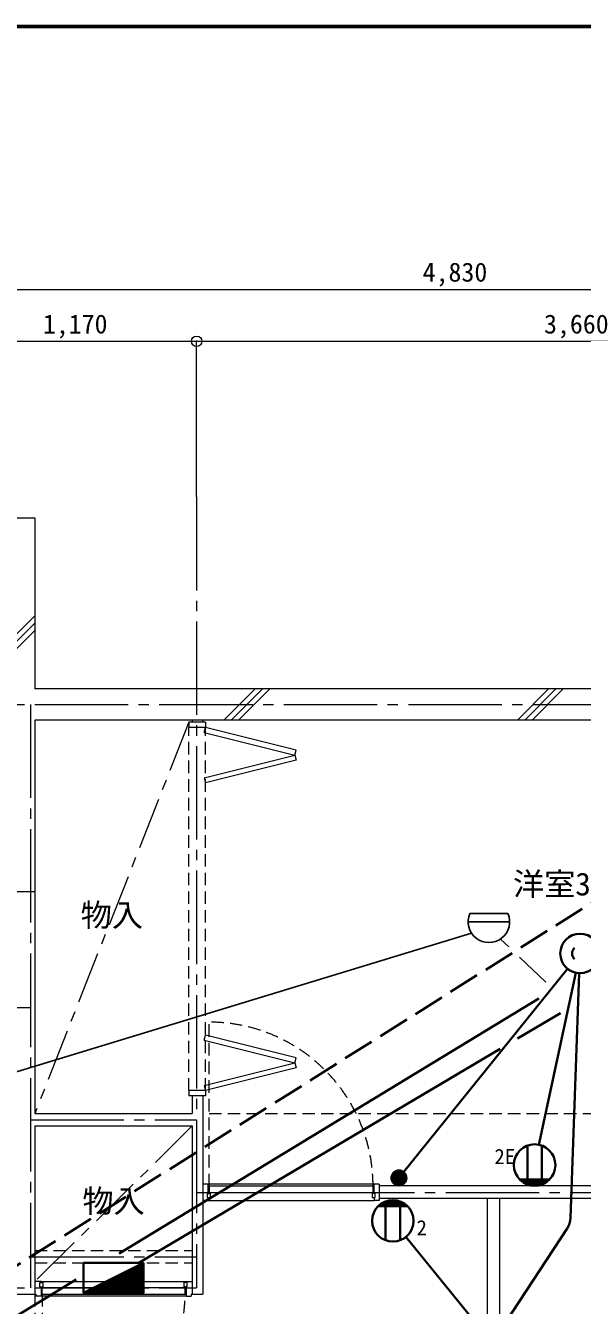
# Model space of a CAD drawing. Units: millimetres at full size, sheet at 1:50. Extents: x -9674 to 9699, y -6794 to 6791.
# Drawn here: x 2263 to 4946, y 626 to 6791 of the extents above; entities that cross this region are included whole.
import ezdxf
from ezdxf.enums import TextEntityAlignment as Align

# ---------------------------------------------------------------- set-up
doc = ezdxf.new("R2010")
doc.units = ezdxf.units.MM
doc.header["$LTSCALE"] = 50
doc.header["$PDMODE"] = 32
doc.header["$PDSIZE"] = 50
for name, pattern in [('CHAIN1', [8, 5, -1, 1, -1]), ('CHAIN2', [12, 9, -1, 1, -1]), ('DASHED1', [1.8, 1.2, -0.6]), ('DASHED3', [4, 3, -1])]:
    doc.linetypes.add(name, pattern=pattern)
for name, color, linetype, lineweight in [('0-0_図面枠', 7, 'Continuous', 9), ('1-0_芯', 134, 'CHAIN2', 9), ('1-1_躯体', 134, 'Continuous', 9), ('1-2_間仕切', 134, 'Continuous', 9), ('1-3_建具', 134, 'Continuous', 9), ('1-5_設備', 134, 'Continuous', 9), ('1-7_その他', 134, 'DASHED1', 9), ('1-8_ハッチ', 134, 'Continuous', 9), ('1-B_寸法', 134, 'Continuous', 9), ('1-C_梁', 134, 'DASHED1', 9), ('2-0_芯', 2, 'Continuous', 35), ('2-E', 2, 'Continuous', 35), ('3-3', 1, 'Continuous', 25), ('3-E', 3, 'Continuous', 35)]:
    doc.layers.add(name, color=color, linetype=linetype, lineweight=lineweight)
doc.layers.add('1-A_文字', color=134, linetype='Continuous')
doc.styles.add('ＭＳ ゴシック', font='')
doc.styles.get('ＭＳ ゴシック').set_extended_font_data('MS Gothic')

msp = doc.modelspace()

# ---------------------------------------------------------------- linework, layer by layer
at = {"layer": '0-0_図面枠'}
for p, q in [((9697.16, 6789.66), (-9672.16, 6789.66)), ((9695.4, 6787.9), (-9670.4, 6787.9)), ((-9668.64, 6786.14), (9693.64, 6786.14)), ((9691.87, 6784.38), (-9666.87, 6784.38)), ((9690.11, 6782.61), (-9665.11, 6782.61)), ((9688.35, 6780.85), (-9663.35, 6780.85))]:
    msp.add_line(p, q, dxfattribs=at)
msp.add_lwpolyline([(9698.92, -6793.93), (9698.92, 6791.43), (-9673.92, 6791.43)], dxfattribs=at)
at = {"layer": '1-0_芯'}
for p, q in [((3087.5, 4520.51), (3087.5, 710.51)), ((-8492.5, 3520.51), (8517.5, 3520.51)), ((2286.5, 3520.51), (2286.5, 710.51)), ((-892.5, 2060.51), (2286.5, 2060.51)), ((2286.5, 1520.51), (3087.5, 1520.51)), ((3087.5, 1170.51), (8517.5, 1170.51)), ((2286.5, 860.51), (3087.5, 860.51)), ((-8492.5, 710.51), (3087.5, 710.51))]:
    msp.add_line(p, q, dxfattribs=at)
at = {"layer": '1-1_躯体'}
for p, q in [((1857.5, 4420.51), (2307.5, 4420.51)), ((2307.5, 4420.51), (2307.5, 3595.51)), ((6357.5, 3595.51), (2307.5, 3595.51)), ((2307.5, 3445.51), (2307.5, 2620.51)), ((6357.5, 3445.51), (2307.5, 3445.51)), ((1857.5, 2620.51), (2307.5, 2620.51))]:
    msp.add_line(p, q, dxfattribs=at)
at = {"layer": '1-2_間仕切'}
for p, q in [((3066.5, 3445.51), (3066.5, 3435.51)), ((3117.5, 3445.51), (3117.5, 3435.51)), ((2307.5, 2620.51), (2307.5, 1550.51)), ((3066.5, 1635.51), (3066.5, 1550.51)), ((3117.5, 1635.51), (3117.5, 680.51)), ((2307.5, 1550.51), (3066.5, 1550.51)), ((2307.5, 1490.51), (2307.5, 680.51)), ((2307.5, 1490.51), (3066.5, 1490.51)), ((3066.5, 1490.51), (3066.5, 680.51)), ((5552.5, 1201.51), (3967.5, 1201.51)), ((5552.5, 1140.51), (3967.5, 1140.51)), ((1757.5, 680.51), (2312.5, 680.51)), ((3061.5, 680.51), (3117.5, 680.51))]:
    msp.add_line(p, q, dxfattribs=at)
at = {"layer": '1-2_間仕切', "linetype": 'DASHED1'}
for p, q in [((2307.5, 890.51), (3066.5, 890.51)), ((2307.5, 830.51), (3066.5, 830.51))]:
    msp.add_line(p, q, dxfattribs=at)
at = {"layer": '1-3_建具'}
for p, q in [((3050, 3435.51), (3050, 3410.51)), ((3130, 3435.51), (3050, 3435.51)), ((3130, 3410.51), (3050, 3410.51)), ((3123.94, 3386.26), (3130, 3410.51)), ((3130, 3435.51), (3130, 3410.51)), ((3566.56, 3301.37), (3130, 3410.51)), ((3123.94, 3386.26), (3560.5, 3277.12)), ((3123.94, 3167.97), (3560.5, 3277.12)), ((3560.5, 3277.12), (3566.56, 3301.37)), ((3560.5, 3277.12), (3566.56, 3252.86)), ((3566.56, 3252.86), (3130, 3143.72)), ((3123.94, 3167.97), (3130, 3143.72)), ((3123.94, 1903.05), (3130, 1927.3)), ((3566.56, 1818.16), (3130, 1927.3)), ((3123.94, 1903.05), (3560.5, 1793.9)), ((3123.94, 1684.76), (3560.5, 1793.9)), ((3560.5, 1793.9), (3566.56, 1818.16)), ((3560.5, 1793.9), (3566.56, 1769.65)), ((3566.56, 1769.65), (3130, 1660.51)), ((3123.94, 1684.76), (3130, 1660.51)), ((3130, 1635.51), (3050, 1635.51)), ((3130, 1660.51), (3130, 1635.51)), ((3142.5, 1165.51), (3142.5, 1210.51)), ((3147.5, 1200.51), (3147.5, 1170.51)), ((3937.5, 1200.51), (3147.5, 1200.51)), ((3937.5, 1170.51), (3937.5, 1200.51)), ((3967.5, 1210.51), (3942.5, 1210.51)), ((3967.5, 1210.51), (3967.5, 1130.51)), ((3142.5, 1130.51), (3117.5, 1130.51)), ((3137.5, 1165.51), (3137.5, 1145.51)), ((3137.5, 1165.51), (3152.5, 1165.51)), ((3137.5, 1145.51), (3152.5, 1145.51)), ((3142.5, 1145.51), (3142.5, 1130.51)), ((3142.5, 1130.51), (3942.5, 1130.51)), ((3147.5, 1170.51), (3937.5, 1170.51)), ((3152.5, 1165.51), (3152.5, 1145.51)), ((3932.5, 1165.51), (3932.5, 1145.51)), ((3947.5, 1165.51), (3932.5, 1165.51)), ((3932.5, 1145.51), (3947.5, 1145.51)), ((3942.5, 1145.51), (3942.5, 1130.51)), ((3967.5, 1130.51), (3942.5, 1130.51)), ((3947.5, 1145.51), (3947.5, 1165.51)), ((2337.5, 740.51), (2307.5, 740.51)), ((2337.5, 740.51), (3036.5, 740.51)), ((2337.5, 740.51), (2337.5, 735.51)), ((3036.5, 740.51), (3066.5, 740.51)), ((3036.5, 740.51), (3036.5, 735.51)), ((2312.5, 680.51), (2312.5, 670.51)), ((2332.5, 735.51), (2347.5, 735.51)), ((2332.5, 715.51), (2332.5, 735.51)), ((2332.5, 715.51), (2347.5, 715.51)), ((2337.5, 715.51), (2337.5, 670.51)), ((3031.5, 710.51), (2342.5, 710.51)), ((2342.5, 680.51), (2342.5, 710.51)), ((2342.5, 680.51), (3031.5, 680.51)), ((2347.5, 715.51), (2347.5, 735.51)), ((3026.5, 715.51), (3026.5, 735.51)), ((3041.5, 735.51), (3026.5, 735.51)), ((3041.5, 715.51), (3026.5, 715.51)), ((3031.5, 680.51), (3031.5, 710.51)), ((3036.5, 715.51), (3036.5, 670.51)), ((3041.5, 715.51), (3041.5, 735.51)), ((3061.5, 680.51), (3061.5, 670.51)), ((2337.5, 670.51), (2312.5, 670.51)), ((3036.5, 670.51), (2337.5, 670.51)), ((3036.5, 670.51), (3061.5, 670.51))]:
    msp.add_line(p, q, dxfattribs=at)
at = {"layer": '1-3_建具', "linetype": 'DASHED1'}
for p, q in [((3050, 1660.51), (3050, 3410.51)), ((3130, 1660.51), (3130, 3410.51)), ((3147.5, 1200.51), (3147.5, 1990.51)), ((2342.5, 680.51), (2342.5, -8.49))]:
    msp.add_line(p, q, dxfattribs=at)
at = {"layer": '1-3_建具'}
for points in [[(3130, 1660.51), (3050, 1660.51), (3050, 1635.51)], [(3142.5, 1210.51), (3117.5, 1210.51), (3117.5, 1130.51)], [(3942.5, 1165.51), (3942.5, 1210.51), (3142.5, 1210.51)]]:
    msp.add_lwpolyline(points, dxfattribs=at)
at = {"layer": '1-3_建具', "linetype": 'DASHED1'}
for centre, radius, start, end in [((3147.5, 1200.51), 790, 0, 90), ((2342.5, 680.51), 689, 270, 0)]:
    msp.add_arc(centre, radius, start, end, dxfattribs=at)
at = {"layer": '1-5_設備'}
for p, q in [((4487.5, 1140.51), (4487.5, -319.49)), ((4547.5, 1140.51), (4547.5, -319.49))]:
    msp.add_line(p, q, dxfattribs=at)
at = {"layer": '1-7_その他', "linetype": 'CHAIN1'}
for p, q in [((3050, 3435.51), (2307.5, 1550.51)), ((3066.5, 1490.51), (2307.5, 740.51))]:
    msp.add_line(p, q, dxfattribs=at)
at = {"layer": '1-8_ハッチ'}
for p, q in [((1804.55, 3445.51), (2307.5, 3948.46)), ((1839.91, 3445.51), (2307.5, 3913.1)), ((1857.5, 3427.75), (2307.5, 3877.75)), ((3218.77, 3445.51), (3368.77, 3595.51)), ((3254.12, 3445.51), (3404.12, 3595.51)), ((3289.48, 3445.51), (3439.48, 3595.51)), ((4632.98, 3445.51), (4782.98, 3595.51)), ((4668.33, 3445.51), (4818.33, 3595.51)), ((4703.69, 3445.51), (4853.69, 3595.51))]:
    msp.add_line(p, q, dxfattribs=at)
at = {"layer": '1-B_寸法'}
for p, q in [((1917.5, 5520.51), (6747.5, 5520.51)), ((1917.5, 5270.51), (3087.5, 5270.51)), ((3087.5, 4520.51), (3087.5, 5270.51)), ((3087.5, 5270.51), (6747.5, 5270.51))]:
    msp.add_line(p, q, dxfattribs=at)
msp.add_point((3087.5, 5270.51), dxfattribs=at)
at = {"layer": '1-C_梁'}
for p, q in [((3147.5, 1550.51), (6357.5, 1550.51)), ((2307.5, 680.51), (2307.5, -159.49))]:
    msp.add_line(p, q, dxfattribs=at)
at = {"layer": '2-0_芯'}
for p, q in [((4084.56, 1267.97), (4874.95, 2247.37)), ((4736.96, 1399.86), (4914.69, 2228.41)), ((4888.31, 1047.58), (4931.16, 2226.36)), ((4840.44, 2034.44), (4632.91, 1911.48)), ((4549.27, 1861.92), (2808.54, 830.51)), ((4680.98, 1208.37), (4680.98, 1395.76)), ((4750.98, 1208.37), (4750.98, 1395.76)), ((4097.95, 1239.95), (4025.94, 1239.95)), ((4096.65, 1249.55), (4027.24, 1249.55)), ((4092.4, 1259.15), (4031.48, 1259.15)), ((4083.55, 1268.75), (4040.34, 1268.75)), ((4096.65, 1230.35), (4027.24, 1230.35)), ((4092.4, 1220.74), (4031.48, 1220.74)), ((4083.55, 1211.14), (4040.34, 1211.14)), ((4787.39, 1232.05), (4644.57, 1232.05)), ((4784.32, 1229.05), (4647.64, 1229.05)), ((4777.29, 1223.05), (4654.67, 1223.05)), ((4768.66, 1217.05), (4663.3, 1217.05)), ((4757.44, 1211.05), (4674.52, 1211.05)), ((4740.3, 1205.05), (4691.66, 1205.05)), ((4094.19, 1112.33), (3971.57, 1112.33)), ((4085.56, 1118.33), (3980.2, 1118.33)), ((4074.34, 1124.33), (3991.41, 1124.33)), ((3997.88, 1127.01), (3997.88, 939.62)), ((4057.2, 1130.33), (4008.56, 1130.33)), ((4067.88, 1127.01), (4067.88, 939.62)), ((4104.29, 1103.33), (3961.46, 1103.33)), ((4101.22, 1106.33), (3964.54, 1106.33)), ((4872.05, 996.47), (4576.27, 544.36)), ((4095.98, 955.71), (4436.32, 537.12))]:
    msp.add_line(p, q, dxfattribs=at)
for centre, radius in [((4715.98, 1302.06), 100.02), ((4061.94, 1239.95), 36.01), ((4032.88, 1033.31), 100.02)]:
    msp.add_circle(centre, radius, dxfattribs=at)
msp.add_arc((4788.37, 1051.22), 100, 326.80658, 357.91801, dxfattribs=at)
at = {"layer": '2-E'}
for p, q in [((2831.03, 830.51), (2542.97, 830.51)), ((2773.4, 801.7), (2831.03, 801.7)), ((2782.04, 806.02), (2831.03, 806.02)), ((2790.68, 810.34), (2831.03, 810.34)), ((2799.32, 814.66), (2831.03, 814.66)), ((2807.96, 818.98), (2831.03, 818.98)), ((2816.6, 823.3), (2831.03, 823.3)), ((2825.24, 827.62), (2831.03, 827.62)), ((2652.44, 741.22), (2831.03, 741.22)), ((2661.08, 745.54), (2831.03, 745.54)), ((2669.72, 749.86), (2831.03, 749.86)), ((2678.36, 754.18), (2831.03, 754.18)), ((2687, 758.5), (2831.03, 758.5)), ((2695.64, 762.82), (2831.03, 762.82)), ((2704.28, 767.14), (2831.03, 767.14)), ((2712.92, 771.46), (2831.03, 771.46)), ((2721.56, 775.78), (2831.03, 775.78)), ((2730.2, 780.1), (2831.03, 780.1)), ((2738.84, 784.42), (2831.03, 784.42)), ((2747.48, 788.74), (2831.03, 788.74)), ((2756.12, 793.06), (2831.03, 793.06)), ((2764.76, 797.38), (2831.03, 797.38)), ((2548.76, 689.38), (2831.03, 689.38)), ((2557.4, 693.7), (2831.03, 693.7)), ((2566.04, 698.02), (2831.03, 698.02)), ((2574.68, 702.34), (2831.03, 702.34)), ((2583.32, 706.66), (2831.03, 706.66)), ((2587, 686.48), (2787, 686.48)), ((2591.96, 710.98), (2831.03, 710.98)), ((2600.6, 715.3), (2831.03, 715.3)), ((2609.24, 719.62), (2831.03, 719.62)), ((2617.88, 723.94), (2831.03, 723.94)), ((2626.52, 728.26), (2831.03, 728.26)), ((2635.16, 732.58), (2831.03, 732.58)), ((2643.8, 736.9), (2831.03, 736.9))]:
    msp.add_line(p, q, dxfattribs=at)
for points in [[(2542.97, 686.48), (2831.03, 686.48), (2831.03, 830.51)], [(2542.97, 830.51), (2542.97, 686.48), (2831.03, 830.51)]]:
    msp.add_lwpolyline(points, dxfattribs=at)
msp.add_circle((4934.61, 2321.3), 95, dxfattribs=at)
msp.add_arc((4934.68, 2321.3), 38.07, 134.60825, 225.39172, dxfattribs=at)
at = {"layer": '3-3'}
for p, q in [((4395.72, 2473.89), (4595.76, 2473.89)), ((4404.05, 2513.9), (4587.42, 2513.9)), ((1564.07, 1551.67), (4412.43, 2418.53)), ((4551.52, 2390.87), (4591.67, 2352.71)), ((4643.35, 2303.59), (4770.14, 2183.08))]:
    msp.add_line(p, q, dxfattribs=at)
msp.add_arc((4495.74, 2473.9), 100.03, 156.4305, 23.56947, dxfattribs=at)
at = {"layer": '3-E', "linetype": 'DASHED3'}
msp.add_line((1266, 215.99), (6128.99, 3282.78), dxfattribs=at)
at = {"layer": '3-E'}
for p, q in [((2714.58, 876.27), (4736.56, 2103.76)), ((-1461.18, -1658.73), (2507.34, 750.46))]:
    msp.add_line(p, q, dxfattribs=at)

# ---------------------------------------------------------------- texts
at = {"layer": '1-A_文字', "style": 'ＭＳ ゴシック'}
for s, p in [('洋室3', (4611.92, 2568.04)), ('物入', (2528.75, 2418.01)), ('物入', (2537, 1040.51))]:
    msp.add_text(s, height=110, dxfattribs=at).set_placement(p, align=Align.BOTTOM_LEFT)
at = {"layer": '1-B_寸法', "style": 'ＭＳ ゴシック'}
for s, p in [('4,830', (4176.25, 5530.51)), ('1,170', (2346.25, 5280.51)), ('3,660', (4761.25, 5280.51))]:
    msp.add_text(s, height=91.64, dxfattribs=at).set_placement(p, align=Align.BOTTOM_LEFT)
at = {"layer": '2-0_芯', "color": 7, "style": 'ＭＳ ゴシック'}
for s, p in [('2E', (4522.35, 1284.63)), ('2', (4146.97, 941.4))]:
    msp.add_text(s, height=73.31, dxfattribs=at).set_placement(p, align=Align.BOTTOM_LEFT)

doc.saveas('drawing.dxf')
